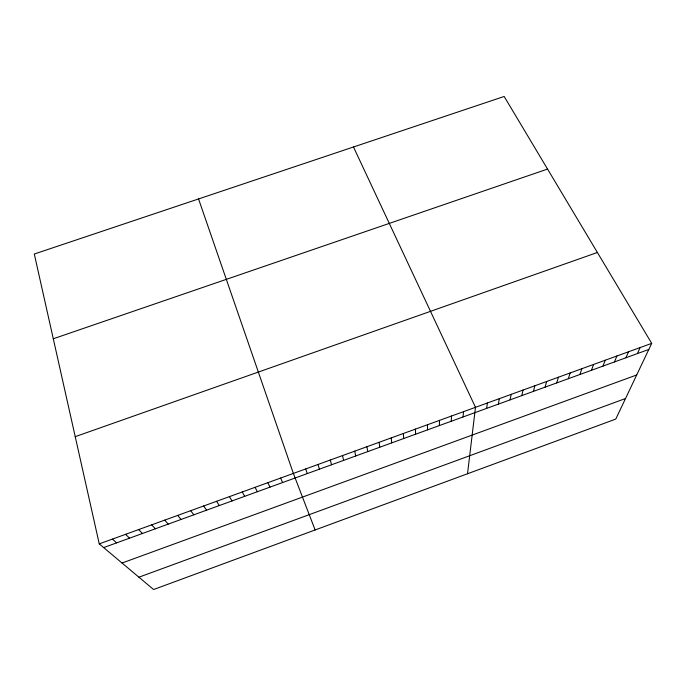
<?xml version="1.0" encoding="UTF-8"?>
<svg xmlns="http://www.w3.org/2000/svg" width="686" height="686" viewBox="0 0 686 686"><rect width="100%" height="100%" fill="white"/><g stroke="black" fill="none" stroke-linecap="round" stroke-linejoin="round"><path stroke-width="1.03" d="M427.489 429.89L427.507 424.737M439.366 425.569L439.537 420.364M451.217 421.264L451.542 416.008M463.041 416.968L463.53 411.66M467.526 473.76L475.484 407.321L353.479 146.993M486.614 408.402L487.412 402.991M498.362 404.131L499.314 398.669M510.084 399.869L511.19 394.356M521.78 395.616L523.041 390.06M533.451 391.372L534.857 385.764M545.104 387.144L546.656 381.485M556.723 382.917L558.43 377.214M568.317 378.706L570.177 372.944M579.893 374.496L581.9 368.691M591.443 370.303L593.596 364.446M602.96 366.11L605.266 360.21M614.459 361.934L616.911 355.983M625.932 357.766L628.53 351.764M637.38 353.599L640.132 347.553M651.7 343.36L615.771 419.086L153.595 589.531L99.256 543.878L34.3 254.017L504.167 96.469L651.7 343.36L99.256 543.878M138.924 577.2L625.538 398.506M122.048 563.026L636.702 374.968M103.663 547.582L648.81 349.448M75.228 436.656L597.395 252.482M53.294 338.773L547.548 169.065M112.41 539.102L116.629 542.866M125.529 534.343L129.568 538.167M138.623 529.592L142.482 533.468M151.683 524.85L155.362 528.786M164.709 520.117L168.216 524.121M177.708 515.4L181.035 519.456M190.682 510.693L193.829 514.809M203.622 505.994L206.597 510.17M216.527 501.312L219.331 505.539M229.416 496.638L232.031 500.926M242.261 491.973L244.713 496.321M255.081 487.317L257.361 491.716M267.874 482.678L269.975 487.137M280.634 478.039L282.563 482.558M315.131 529.961L293.368 473.417L198.546 198.94M305.699 468.95L307.294 473.572M318.004 464.482L319.427 469.164M330.275 460.023L331.544 464.756M342.528 455.581L343.626 460.366M354.748 451.139L355.691 455.984M366.941 446.715L367.722 451.611M379.109 442.298L379.727 447.246M391.243 437.891L391.706 442.89M403.359 433.501L403.66 438.551M415.442 429.11L415.587 434.212"/></g></svg>
